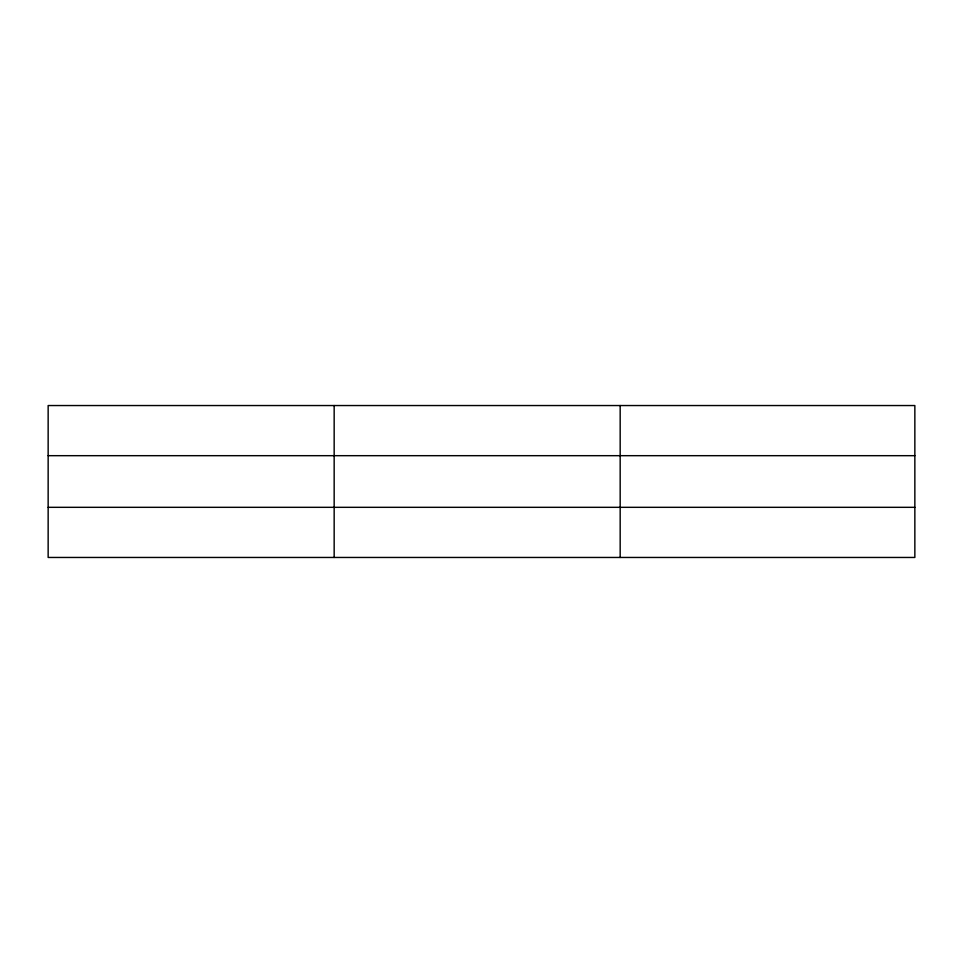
<?xml version="1.0" encoding="UTF-8"?>
<svg xmlns="http://www.w3.org/2000/svg" width="963" height="963" viewBox="0 0 963 963"><rect width="100%" height="100%" fill="white"/><g stroke="black" fill="none" stroke-linecap="round" stroke-linejoin="round"><path stroke-width="1.44" d="M914.85 507.32L914.85 557.457L48.15 557.457L48.15 405.543L914.85 405.543L914.85 507.32L48.15 507.32M48.15 455.68L914.85 455.68M620.172 405.543L620.172 557.457M334.161 405.543L334.161 557.457"/></g></svg>
